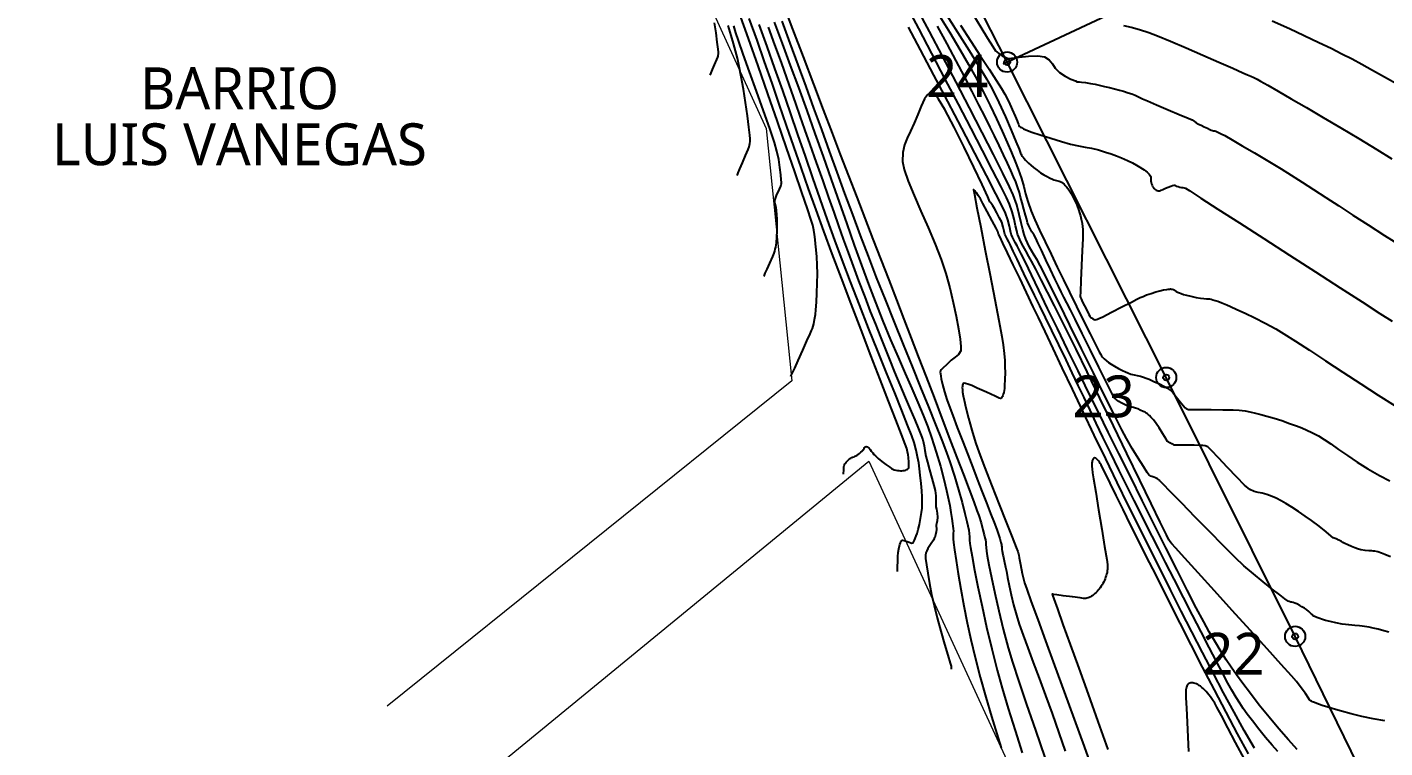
# Model space of a CAD drawing. Header units: millimetres. Extents: x 589115 to 589956, y 1306773 to 1307394.
# Drawn here: x 589231.4 to 589312.5, y 1307007.1 to 1307050.2 of the extents above; entities that cross this region are included whole.
import ezdxf
from ezdxf.enums import TextEntityAlignment as Align

# ---------------------------------------------------------------- set-up
doc = ezdxf.new("R2010")
doc.units = ezdxf.units.MM
for name, color, linetype in [('_BREAKLINES CORRIDOR', 7, 'Continuous'), ('C-TOPO-MAJR', 9, 'Continuous'), ('C-TOPO-MINR', 8, 'Continuous'), ('CERCO', 6, 'Continuous'), ('CIRCULO', 1, 'Continuous'), ('Perimetro', 7, 'Continuous'), ('Plano', 7, 'Continuous')]:
    doc.layers.add(name, color=color, linetype=linetype)
doc.layers.add('_TEXTO', color=3, linetype='Continuous', lineweight=25)
doc.styles.add('ST - ETIQUETAS', font='', dxfattribs={"height": 2.5})
doc.styles.get('ST - ETIQUETAS').set_extended_font_data('Roboto Thin')

msp = doc.modelspace()

# ---------------------------------------------------------------- linework, layer by layer
msp.add_lwpolyline([(589317.547, 1306992.44), (589307.121, 1307013.797), (589299.419, 1307029.249), (589289.915, 1307048.076), (589283.553, 1307060.556), (589278.888, 1307069.414), (589275.411, 1307076.883), (589274.697, 1307078.46), (589272.2, 1307083.853), (589265.987, 1307095.581), (589260.586, 1307106.442), (589254.964, 1307117.894), (589269.65, 1307123.164), (589289.021, 1307128.905), (589305.778, 1307134.656), (589344.276, 1307147.475), (589389.903, 1307162.913), (589405.968, 1307169.818), (589428.594, 1307178.953), (589466.603, 1307194.27)])
at = {"layer": '_BREAKLINES CORRIDOR', "flags": 128}
msp.add_lwpolyline([(589289.684, 1307047.968), (589327.557, 1307065.704), (589357.462, 1307007.818)], dxfattribs=at)
at = {"layer": 'C-TOPO-MAJR', "color": 40, "linetype": 'Continuous', "lineweight": -3}
for points, elevation in [([(589312.482, 1307008.751), (589311.771, 1307008.87), (589311.105, 1307009.013), (589310.465, 1307009.171), (589309.884, 1307009.328), (589309.391, 1307009.471), (589309.016, 1307009.586), (589308.79, 1307009.658), (589308.506, 1307009.758), (589308.272, 1307009.85), (589308.163, 1307009.897), (589308.099, 1307009.93), (589308.045, 1307009.959), (589307.983, 1307010.01), (589307.911, 1307010.117), (589307.729, 1307010.382), (589307.478, 1307010.733), (589307.198, 1307011.097), (589306.901, 1307011.436), (589306.288, 1307012.119), (589305.44, 1307013.057), (589304.438, 1307014.161), (589303.364, 1307015.343), (589302.299, 1307016.513), (589301.325, 1307017.584), (589300.521, 1307018.467), (589299.971, 1307019.073), (589299.753, 1307019.314), (589299.66, 1307019.434), (589299.577, 1307019.56), (589299.433, 1307019.852), (589299.064, 1307020.606), (589298.517, 1307021.729), (589297.837, 1307023.126), (589297.07, 1307024.704), (589296.26, 1307026.368), (589295.453, 1307028.024), (589294.695, 1307029.579), (589294.032, 1307030.937), (589293.508, 1307032.006), (589293.169, 1307032.69), (589292.745, 1307033.532), (589292.332, 1307034.34), (589291.953, 1307035.077), (589291.627, 1307035.704), (589291.376, 1307036.183), (589291.22, 1307036.477), (589291.032, 1307036.815), (589290.873, 1307037.088), (589290.751, 1307037.314), (589290.669, 1307037.482), (589290.609, 1307037.619), (589290.544, 1307037.794), (589290.493, 1307037.992), (589290.424, 1307038.303), (589290.333, 1307038.696), (589290.21, 1307039.14), (589290.05, 1307039.603), (589289.876, 1307039.984), (589289.535, 1307040.674), (589289.052, 1307041.625), (589288.453, 1307042.787), (589287.766, 1307044.113), (589287.014, 1307045.553), (589286.224, 1307047.06), (589285.422, 1307048.584), (589284.633, 1307050.077), (589283.884, 1307051.49)], 455.5), ([(589272.186, 1307047.294), (589272.203, 1307047.334), (589272.246, 1307047.437), (589272.326, 1307047.63), (589272.446, 1307047.918), (589272.577, 1307048.232), (589272.636, 1307048.375), (589272.65, 1307048.434), (589272.662, 1307048.493), (589272.668, 1307048.574), (589272.671, 1307048.671), (589272.652, 1307048.846), (589272.603, 1307049.258), (589272.53, 1307049.815), (589272.44, 1307050.424)], 457.5), ([(589280.148, 1307023.475), (589280.149, 1307023.498), (589280.151, 1307023.559), (589280.154, 1307023.672), (589280.158, 1307023.823), (589280.162, 1307023.921), (589280.181, 1307024), (589280.203, 1307024.044), (589280.229, 1307024.091), (589280.263, 1307024.138), (589280.301, 1307024.188), (589280.343, 1307024.235), (589280.389, 1307024.283), (589280.437, 1307024.327), (589280.486, 1307024.369), (589280.542, 1307024.409), (589280.588, 1307024.441), (589280.638, 1307024.47), (589280.686, 1307024.492), (589280.779, 1307024.522), (589280.829, 1307024.543), (589280.878, 1307024.569), (589280.937, 1307024.601), (589281.011, 1307024.651), (589281.103, 1307024.717), (589281.187, 1307024.791), (589281.251, 1307024.849), (589281.291, 1307024.894), (589281.327, 1307024.936), (589281.377, 1307025.015), (589281.4, 1307025.077), (589281.434, 1307025.116), (589281.507, 1307025.131), (589281.565, 1307025.114), (589281.625, 1307025.077), (589281.684, 1307025.023), (589281.738, 1307024.942), (589281.79, 1307024.861), (589281.835, 1307024.802), (589281.889, 1307024.742), (589281.965, 1307024.66), (589282.053, 1307024.574), (589282.222, 1307024.417), (589282.432, 1307024.236), (589282.677, 1307024.051), (589282.905, 1307023.891), (589283.011, 1307023.819), (589283.092, 1307023.779), (589283.178, 1307023.746), (589283.268, 1307023.72), (589283.359, 1307023.701), (589283.45, 1307023.689), (589283.54, 1307023.684), (589283.627, 1307023.685), (589283.71, 1307023.693), (589283.787, 1307023.707), (589283.858, 1307023.727), (589283.919, 1307023.754), (589283.971, 1307023.786), (589284.011, 1307023.824), (589284.038, 1307023.868), (589284.05, 1307023.917), (589284.052, 1307023.973), (589284.054, 1307024.042), (589284.046, 1307024.191), (589284.021, 1307024.465), (589283.998, 1307024.637), (589283.969, 1307024.805), (589283.918, 1307025.01), (589283.826, 1307025.261), (589283.601, 1307025.849), (589283.263, 1307026.724), (589282.832, 1307027.836), (589282.33, 1307029.134), (589281.777, 1307030.566), (589281.194, 1307032.084), (589280.6, 1307033.635), (589280.017, 1307035.169), (589279.466, 1307036.635), (589278.966, 1307037.983), (589278.506, 1307039.252), (589278.056, 1307040.515), (589277.615, 1307041.775), (589277.179, 1307043.033), (589276.745, 1307044.293), (589276.311, 1307045.555), (589275.874, 1307046.821), (589275.431, 1307048.095), (589274.978, 1307049.377), (589274.514, 1307050.67)], 456.5), ([(589276.463, 1307050.511), (589276.944, 1307049.206), (589277.42, 1307047.906), (589277.891, 1307046.612), (589278.358, 1307045.323), (589278.822, 1307044.041), (589279.284, 1307042.765), (589279.746, 1307041.496), (589280.208, 1307040.234), (589280.672, 1307038.979), (589281.138, 1307037.732), (589281.609, 1307036.493), (589282.1, 1307035.224), (589282.622, 1307033.903), (589283.161, 1307032.56), (589283.703, 1307031.219), (589284.236, 1307029.909), (589284.747, 1307028.657), (589285.222, 1307027.489), (589285.648, 1307026.433), (589286.012, 1307025.515), (589286.302, 1307024.764), (589286.503, 1307024.205), (589286.773, 1307023.364), (589287.015, 1307022.54), (589287.223, 1307021.78), (589287.39, 1307021.136), (589287.507, 1307020.656), (589287.569, 1307020.391), (589287.621, 1307020.137), (589287.654, 1307019.928), (589287.675, 1307019.745), (589287.676, 1307019.545), (589287.681, 1307019.345), (589287.721, 1307019.106), (589287.821, 1307018.557), (589287.975, 1307017.751), (589288.176, 1307016.744), (589288.417, 1307015.589), (589288.691, 1307014.343), (589288.993, 1307013.057), (589289.316, 1307011.788), (589289.618, 1307010.705), (589289.984, 1307009.483), (589290.39, 1307008.177), (589290.815, 1307006.845)], 455.5), ([(589286.205, 1307051.05), (589286.959, 1307049.853), (589287.639, 1307048.77), (589288.22, 1307047.832), (589288.679, 1307047.069), (589288.994, 1307046.51), (589289.418, 1307045.662), (589289.816, 1307044.802), (589290.165, 1307044.002), (589290.443, 1307043.337), (589290.628, 1307042.88), (589290.697, 1307042.705), (589290.722, 1307042.645), (589290.746, 1307042.586), (589290.783, 1307042.523), (589290.824, 1307042.457), (589290.872, 1307042.391), (589290.926, 1307042.321), (589291.022, 1307042.212), (589291.193, 1307042.036), (589291.328, 1307041.912), (589291.492, 1307041.773), (589291.701, 1307041.613), (589291.917, 1307041.462), (589292.1, 1307041.348), (589292.262, 1307041.255), (589292.485, 1307041.144), (589292.622, 1307041.085), (589292.708, 1307041.054), (589292.789, 1307041.028), (589292.866, 1307041.01), (589292.942, 1307040.992), (589293.017, 1307040.97), (589293.09, 1307040.944), (589293.163, 1307040.9), (589293.24, 1307040.848), (589293.313, 1307040.785), (589293.39, 1307040.711), (589293.462, 1307040.63), (589293.538, 1307040.537), (589293.609, 1307040.44), (589293.682, 1307040.331), (589293.747, 1307040.222), (589293.842, 1307040.052), (589293.949, 1307039.842), (589294.035, 1307039.654), (589294.101, 1307039.49), (589294.174, 1307039.282), (589294.244, 1307039.074), (589294.292, 1307038.903), (589294.341, 1307038.692), (589294.388, 1307038.45), (589294.417, 1307038.249), (589294.433, 1307038.11), (589294.442, 1307037.972), (589294.445, 1307037.834), (589294.432, 1307037.521), (589294.402, 1307036.818), (589294.362, 1307035.924), (589294.322, 1307035.037), (589294.291, 1307034.358), (589294.279, 1307034.086), (589294.293, 1307034.027), (589294.333, 1307033.943), (589294.427, 1307033.75), (589294.541, 1307033.52), (589294.669, 1307033.261), (589294.792, 1307033.014), (589294.851, 1307032.899), (589294.908, 1307032.838), (589294.956, 1307032.803), (589295.039, 1307032.754), (589295.124, 1307032.715), (589295.175, 1307032.699), (589295.235, 1307032.7), (589295.305, 1307032.724), (589295.4, 1307032.761), (589295.625, 1307032.875), (589296.14, 1307033.14), (589296.769, 1307033.462), (589297.336, 1307033.752), (589297.665, 1307033.917), (589297.869, 1307034.015), (589298.033, 1307034.089), (589298.242, 1307034.172), (589298.517, 1307034.271), (589298.794, 1307034.359), (589299.039, 1307034.428), (589299.261, 1307034.477), (589299.448, 1307034.51), (589299.538, 1307034.523), (589299.606, 1307034.529), (589299.667, 1307034.532), (589299.722, 1307034.53), (589299.772, 1307034.527), (589299.85, 1307034.508), (589299.896, 1307034.475), (589299.94, 1307034.432), (589300.009, 1307034.386), (589300.09, 1307034.347), (589300.212, 1307034.293), (589300.307, 1307034.257), (589300.455, 1307034.208), (589300.636, 1307034.155), (589300.893, 1307034.094), (589301.208, 1307034.028), (589301.47, 1307033.982), (589301.666, 1307033.961), (589301.83, 1307033.951), (589301.92, 1307033.946), (589302.007, 1307033.935), (589302.093, 1307033.921), (589302.201, 1307033.892), (589302.342, 1307033.849), (589302.491, 1307033.797), (589302.736, 1307033.706), (589303.029, 1307033.586), (589303.262, 1307033.483), (589303.641, 1307033.313), (589304.132, 1307033.086), (589304.704, 1307032.81), (589305.323, 1307032.497), (589305.957, 1307032.155), (589306.448, 1307031.861), (589307.136, 1307031.423), (589307.981, 1307030.872), (589308.939, 1307030.242), (589309.971, 1307029.564), (589311.033, 1307028.87), (589312.085, 1307028.192), (589313.084, 1307027.563)], 456.5), ([(589287.9, 1307050.871), (589288.341, 1307050.151), (589288.744, 1307049.492), (589289.056, 1307048.994), (589289.222, 1307048.754), (589289.416, 1307048.588), (589289.599, 1307048.47), (589289.693, 1307048.416), (589289.761, 1307048.378), (589289.823, 1307048.345), (589289.881, 1307048.321), (589289.934, 1307048.3), (589290.022, 1307048.283), (589290.201, 1307048.312), (589290.636, 1307048.375), (589291.195, 1307048.435), (589291.744, 1307048.452), (589292.15, 1307048.388), (589292.434, 1307048.204), (589292.618, 1307047.964), (589292.79, 1307047.702), (589293.039, 1307047.449), (589293.381, 1307047.231), (589293.725, 1307047.059), (589293.993, 1307046.945), (589294.109, 1307046.902), (589294.171, 1307046.898), (589294.233, 1307046.897), (589294.35, 1307046.883), (589294.602, 1307046.849), (589294.902, 1307046.801), (589295.167, 1307046.751), (589295.422, 1307046.697), (589295.738, 1307046.625), (589296.029, 1307046.555), (589296.331, 1307046.479), (589296.621, 1307046.403), (589296.876, 1307046.33), (589297.144, 1307046.247), (589297.358, 1307046.173), (589297.558, 1307046.096), (589297.721, 1307046.023), (589297.847, 1307045.958), (589298.008, 1307045.88), (589298.29, 1307045.758), (589298.843, 1307045.523), (589299.526, 1307045.233), (589300.199, 1307044.947), (589300.723, 1307044.723), (589300.958, 1307044.62), (589301.101, 1307044.535), (589301.189, 1307044.477), (589301.232, 1307044.443), (589301.275, 1307044.409), (589301.348, 1307044.374), (589301.504, 1307044.3), (589301.691, 1307044.212), (589301.877, 1307044.125), (589302.032, 1307044.053), (589302.111, 1307044.018), (589302.177, 1307043.997), (589302.244, 1307043.979), (589302.313, 1307043.963), (589302.381, 1307043.945), (589302.501, 1307043.896), (589302.708, 1307043.799), (589302.913, 1307043.685), (589303.35, 1307043.437), (589303.962, 1307043.084), (589304.692, 1307042.657), (589305.486, 1307042.186), (589306.286, 1307041.701), (589306.89, 1307041.324), (589307.531, 1307040.916), (589308.213, 1307040.474), (589308.943, 1307039.999), (589309.726, 1307039.488), (589310.568, 1307038.941), (589311.475, 1307038.356), (589312.452, 1307037.733), (589313.45, 1307037.102)], 457), ([(589305.754, 1307050.535), (589306.784, 1307050.07), (589307.649, 1307049.668), (589308.526, 1307049.252), (589309.267, 1307048.895), (589309.915, 1307048.574), (589310.515, 1307048.266), (589311.11, 1307047.95), (589311.744, 1307047.601), (589312.461, 1307047.198), (589313.304, 1307046.718)], 457.5), ([(589275.393, 1307035.296), (589275.416, 1307035.347), (589275.474, 1307035.476), (589275.583, 1307035.716), (589275.744, 1307036.074), (589275.924, 1307036.473), (589276.012, 1307036.676), (589276.044, 1307036.791), (589276.072, 1307036.908), (589276.102, 1307037.027), (589276.127, 1307037.15), (589276.142, 1307037.311), (589276.163, 1307037.62), (589276.181, 1307037.999), (589276.188, 1307038.369), (589276.179, 1307038.694), (589276.161, 1307038.979), (589276.14, 1307039.215), (589276.12, 1307039.391), (589276.087, 1307039.544), (589276.052, 1307039.665), (589276.048, 1307039.813), (589276.149, 1307040.115), (589276.316, 1307040.488), (589276.406, 1307040.676), (589276.428, 1307040.771), (589276.432, 1307040.836), (589276.435, 1307040.912), (589276.425, 1307041.038), (589276.397, 1307041.345), (589276.347, 1307041.774), (589276.273, 1307042.266), (589276.17, 1307042.765), (589276.017, 1307043.271), (589275.734, 1307044.111), (589275.362, 1307045.172), (589274.948, 1307046.34), (589274.532, 1307047.501), (589274.16, 1307048.543), (589273.875, 1307049.352), (589273.719, 1307049.814), (589273.603, 1307050.242)], 457), ([(589275.639, 1307050.16), (589276.031, 1307049.102), (589276.419, 1307048.042), (589276.742, 1307047.14), (589277.023, 1307046.344), (589277.281, 1307045.599), (589277.538, 1307044.854), (589277.815, 1307044.054), (589278.132, 1307043.145), (589278.511, 1307042.075), (589278.901, 1307040.977), (589279.246, 1307040.001), (589279.558, 1307039.117), (589279.85, 1307038.296), (589280.132, 1307037.506), (589280.418, 1307036.718), (589280.718, 1307035.902), (589281.045, 1307035.027), (589281.415, 1307034.053), (589281.745, 1307033.197), (589282.047, 1307032.427), (589282.332, 1307031.712), (589282.611, 1307031.019), (589282.896, 1307030.317), (589283.198, 1307029.574), (589283.516, 1307028.802), (589283.831, 1307028.053), (589284.13, 1307027.352), (589284.399, 1307026.723), (589284.624, 1307026.191), (589284.791, 1307025.782), (589284.885, 1307025.52), (589284.967, 1307025.176), (589285.006, 1307024.895), (589285.07, 1307024.545), (589285.158, 1307024.2), (589285.285, 1307023.738), (589285.423, 1307023.244), (589285.541, 1307022.806), (589285.609, 1307022.508), (589285.649, 1307022.179), (589285.664, 1307021.903), (589285.667, 1307021.751), (589285.663, 1307021.64), (589285.661, 1307021.529), (589285.688, 1307021.388), (589285.735, 1307021.155), (589285.759, 1307020.914), (589285.739, 1307020.698), (589285.701, 1307020.517), (589285.68, 1307020.426), (589285.685, 1307020.351), (589285.691, 1307020.277), (589285.693, 1307020.176), (589285.687, 1307020.045), (589285.639, 1307019.855), (589285.592, 1307019.701), (589285.566, 1307019.631), (589285.544, 1307019.577), (589285.521, 1307019.532), (589285.48, 1307019.484), (589285.423, 1307019.404), (589285.303, 1307019.226), (589285.19, 1307019.036), (589285.114, 1307018.898), (589285.061, 1307018.784), (589285.031, 1307018.637), (589285.042, 1307018.443), (589285.091, 1307018.07), (589285.171, 1307017.561), (589285.279, 1307016.957), (589285.408, 1307016.3), (589285.552, 1307015.633), (589285.732, 1307014.908), (589285.951, 1307014.112), (589286.177, 1307013.335), (589286.378, 1307012.667), (589286.523, 1307012.199), (589286.578, 1307012.019), (589286.58, 1307011.932), (589286.58, 1307011.846)], 456), ([(589312.808, 1307018.542), (589312.471, 1307018.693), (589312.28, 1307018.772), (589312.06, 1307018.833), (589311.872, 1307018.873), (589311.778, 1307018.89), (589311.707, 1307018.899), (589311.636, 1307018.906), (589311.525, 1307018.912), (589311.3, 1307018.929), (589311.041, 1307018.969), (589310.841, 1307019.019), (589310.685, 1307019.074), (589310.492, 1307019.152), (589310.265, 1307019.253), (589310.08, 1307019.345), (589309.969, 1307019.404), (589309.858, 1307019.471), (589309.771, 1307019.525), (589309.692, 1307019.563), (589309.622, 1307019.594), (589309.564, 1307019.614), (589309.506, 1307019.634), (589309.448, 1307019.654), (589309.391, 1307019.677), (589309.267, 1307019.782), (589308.964, 1307020.036), (589308.554, 1307020.369), (589308.104, 1307020.71), (589307.722, 1307020.978), (589307.313, 1307021.253), (589306.912, 1307021.512), (589306.556, 1307021.732), (589306.283, 1307021.888), (589305.984, 1307022.04), (589305.737, 1307022.144), (589305.421, 1307022.261), (589305.153, 1307022.336), (589304.915, 1307022.38), (589304.677, 1307022.44), (589304.409, 1307022.567), (589304.101, 1307022.83), (589303.627, 1307023.307), (589303.078, 1307023.886), (589302.547, 1307024.454), (589302.124, 1307024.897), (589301.901, 1307025.103), (589301.74, 1307025.165), (589301.595, 1307025.182), (589301.413, 1307025.193), (589301.086, 1307025.203), (589300.58, 1307025.206), (589300.111, 1307025.206), (589299.9, 1307025.207), (589299.857, 1307025.236), (589299.815, 1307025.267), (589299.754, 1307025.295), (589299.688, 1307025.325), (589299.625, 1307025.356), (589299.571, 1307025.383), (589299.496, 1307025.421), (589299.412, 1307025.561), (589299.22, 1307025.878), (589298.999, 1307026.237), (589298.827, 1307026.498), (589298.657, 1307026.715), (589298.506, 1307026.89), (589298.426, 1307026.975), (589298.361, 1307027.027), (589298.294, 1307027.077), (589298.224, 1307027.124), (589298.153, 1307027.169), (589298.046, 1307027.222), (589297.863, 1307027.308), (589297.716, 1307027.373), (589297.588, 1307027.421), (589297.458, 1307027.461), (589297.312, 1307027.495), (589297.171, 1307027.529), (589297.044, 1307027.576), (589296.922, 1307027.631), (589296.735, 1307027.734), (589296.588, 1307027.821), (589296.512, 1307027.874), (589296.446, 1307027.924), (589296.384, 1307027.979), (589296.337, 1307028.022), (589296.298, 1307028.067), (589296.175, 1307028.314), (589295.853, 1307028.957), (589295.403, 1307029.859), (589294.893, 1307030.88), (589294.393, 1307031.883), (589293.971, 1307032.728), (589293.697, 1307033.277), (589293.481, 1307033.709), (589293.308, 1307034.051), (589293.15, 1307034.364), (589292.98, 1307034.707), (589292.768, 1307035.141), (589292.506, 1307035.688), (589292.227, 1307036.28), (589291.965, 1307036.841), (589291.752, 1307037.293), (589291.622, 1307037.559), (589291.502, 1307037.773), (589291.398, 1307037.943), (589291.308, 1307038.103), (589291.215, 1307038.291), (589291.139, 1307038.486), (589291.084, 1307038.671), (589291.012, 1307038.946), (589290.923, 1307039.285), (589290.817, 1307039.665), (589290.723, 1307040.004), (589290.646, 1307040.284), (589290.558, 1307040.568), (589290.431, 1307040.92), (589290.305, 1307041.229), (589290.139, 1307041.607), (589289.936, 1307042.047), (589289.702, 1307042.543), (589289.439, 1307043.087), (589289.152, 1307043.673), (589288.901, 1307044.184), (589288.595, 1307044.804), (589288.236, 1307045.521), (589287.828, 1307046.326), (589287.373, 1307047.208), (589286.873, 1307048.157), (589286.333, 1307049.162), (589285.753, 1307050.214)], 456), ([(589306.092, 1307006.928), (589305.752, 1307007.31), (589305.355, 1307007.769), (589304.944, 1307008.264), (589304.562, 1307008.752), (589304.256, 1307009.163), (589304.019, 1307009.496), (589303.813, 1307009.807), (589303.599, 1307010.154), (589303.336, 1307010.595), (589303.106, 1307011.002), (589302.796, 1307011.577), (589302.419, 1307012.295), (589301.984, 1307013.132), (589301.503, 1307014.065), (589300.987, 1307015.071), (589300.446, 1307016.125), (589299.893, 1307017.205), (589299.384, 1307018.197), (589298.952, 1307019.039), (589298.573, 1307019.779), (589298.221, 1307020.47), (589297.873, 1307021.161), (589297.501, 1307021.903), (589297.082, 1307022.746), (589296.59, 1307023.741), (589296.087, 1307024.768), (589295.641, 1307025.688), (589295.239, 1307026.524), (589294.868, 1307027.302), (589294.515, 1307028.046), (589294.166, 1307028.778), (589293.81, 1307029.524), (589293.433, 1307030.308), (589292.996, 1307031.206), (589292.586, 1307032.047), (589292.207, 1307032.824), (589291.861, 1307033.53), (589291.552, 1307034.16), (589291.285, 1307034.708), (589291.062, 1307035.166), (589290.782, 1307035.748), (589290.515, 1307036.306), (589290.285, 1307036.791), (589290.113, 1307037.151), (589290.022, 1307037.336), (589289.919, 1307037.523), (589289.854, 1307037.637), (589289.812, 1307037.732), (589289.783, 1307037.804), (589289.762, 1307037.879), (589289.74, 1307037.987), (589289.682, 1307038.229), (589289.59, 1307038.51), (589289.47, 1307038.765), (589289.307, 1307039.07), (589289.155, 1307039.339), (589289.069, 1307039.485), (589288.982, 1307039.616), (589288.926, 1307039.695), (589288.886, 1307039.742), (589288.758, 1307040.023), (589288.417, 1307040.762), (589287.927, 1307041.805), (589287.352, 1307043.002), (589286.754, 1307044.199), (589286.199, 1307045.244), (589285.827, 1307045.868), (589285.612, 1307046.161), (589285.506, 1307046.255), (589285.466, 1307046.268), (589285.411, 1307046.265), (589285.306, 1307046.232), (589285.162, 1307046.12), (589284.987, 1307045.874), (589284.786, 1307045.451), (589284.586, 1307044.95), (589284.37, 1307044.425), (589284.148, 1307043.952), (589283.95, 1307043.537), (589283.794, 1307043.131), (589283.697, 1307042.684), (589283.676, 1307042.146), (589283.773, 1307041.654), (589284.012, 1307040.962), (589284.355, 1307040.12), (589284.761, 1307039.181), (589285.193, 1307038.194), (589285.611, 1307037.212), (589285.977, 1307036.285), (589286.251, 1307035.465), (589286.485, 1307034.595), (589286.694, 1307033.727), (589286.871, 1307032.902), (589287.01, 1307032.161), (589287.106, 1307031.544), (589287.152, 1307031.092), (589287.143, 1307030.846), (589287.014, 1307030.619), (589286.82, 1307030.466), (589286.582, 1307030.275), (589286.313, 1307030.019), (589286.078, 1307029.803), (589285.975, 1307029.709), (589285.927, 1307029.652), (589285.922, 1307029.572), (589285.93, 1307029.476), (589285.948, 1307029.327), (589285.985, 1307029.162), (589286.066, 1307028.83), (589286.181, 1307028.4), (589286.32, 1307027.938), (589286.452, 1307027.56), (589286.667, 1307026.984), (589286.939, 1307026.269), (589287.245, 1307025.474), (589287.561, 1307024.656), (589287.863, 1307023.875), (589288.128, 1307023.188), (589288.407, 1307022.465), (589288.68, 1307021.766), (589288.93, 1307021.127), (589289.142, 1307020.585), (589289.3, 1307020.176), (589289.388, 1307019.935), (589289.477, 1307019.641), (589289.544, 1307019.393), (589289.573, 1307019.275), (589289.587, 1307019.207), (589289.599, 1307019.14), (589289.609, 1307018.998), (589289.617, 1307018.87), (589289.634, 1307018.804), (589289.646, 1307018.739), (589289.674, 1307018.607), (589289.74, 1307018.302), (589289.82, 1307017.937), (589289.87, 1307017.688), (589289.942, 1307017.312), (589290.037, 1307016.836), (589290.157, 1307016.285), (589290.301, 1307015.685), (589290.471, 1307015.062), (589290.641, 1307014.527), (589290.869, 1307013.873), (589291.148, 1307013.108), (589291.469, 1307012.246), (589291.824, 1307011.297), (589292.204, 1307010.273), (589292.6, 1307009.184), (589293.004, 1307008.043), (589293.384, 1307006.947)], 455), ([(589304.326, 1307006.796), (589303.674, 1307007.99), (589302.992, 1307009.271), (589302.293, 1307010.604), (589301.593, 1307011.957), (589300.907, 1307013.296), (589300.251, 1307014.586), (589299.641, 1307015.794), (589299.09, 1307016.887), (589298.615, 1307017.83), (589298.23, 1307018.589), (589297.763, 1307019.513), (589297.293, 1307020.452), (589296.84, 1307021.362), (589296.425, 1307022.204), (589296.065, 1307022.934), (589295.782, 1307023.511), (589295.595, 1307023.893), (589295.523, 1307024.038), (589295.478, 1307024.117), (589295.435, 1307024.186), (589295.392, 1307024.246), (589295.353, 1307024.3), (589295.313, 1307024.343), (589295.276, 1307024.381), (589295.206, 1307024.43), (589295.144, 1307024.448), (589295.091, 1307024.436), (589295.046, 1307024.394), (589295.012, 1307024.323), (589295, 1307024.275), (589294.989, 1307024.223), (589294.983, 1307024.163), (589294.977, 1307024.097), (589294.977, 1307024.024), (589294.978, 1307023.943), (589294.991, 1307023.803), (589295.02, 1307023.559), (589295.076, 1307023.204), (589295.206, 1307022.406), (589295.379, 1307021.345), (589295.566, 1307020.202), (589295.737, 1307019.156), (589295.862, 1307018.389), (589295.912, 1307018.08), (589295.916, 1307017.989), (589295.917, 1307017.898), (589295.91, 1307017.805), (589295.899, 1307017.71), (589295.881, 1307017.615), (589295.859, 1307017.519), (589295.832, 1307017.424), (589295.801, 1307017.328), (589295.765, 1307017.234), (589295.725, 1307017.141), (589295.682, 1307017.049), (589295.635, 1307016.959), (589295.584, 1307016.871), (589295.531, 1307016.786), (589295.474, 1307016.703), (589295.417, 1307016.624), (589295.355, 1307016.549), (589295.293, 1307016.477), (589295.227, 1307016.41), (589295.162, 1307016.348), (589295.094, 1307016.291), (589295.027, 1307016.239), (589294.957, 1307016.193), (589294.889, 1307016.152), (589294.819, 1307016.12), (589294.75, 1307016.092), (589294.68, 1307016.075), (589294.612, 1307016.061), (589294.545, 1307016.06), (589294.477, 1307016.061), (589294.275, 1307016.088), (589293.812, 1307016.149), (589293.265, 1307016.222), (589292.883, 1307016.273), (589292.689, 1307016.298), (589292.624, 1307016.307), (589292.615, 1307016.308), (589292.615, 1307016.302), (589292.616, 1307016.275), (589292.618, 1307016.255), (589292.696, 1307016.039), (589292.915, 1307015.436), (589293.252, 1307014.504), (589293.685, 1307013.305), (589294.191, 1307011.899), (589294.747, 1307010.347), (589295.332, 1307008.71), (589295.921, 1307007.046)], 454.5)]:
    msp.add_lwpolyline(points, dxfattribs=dict(at, elevation=elevation))
at = {"layer": 'C-TOPO-MINR', "color": 44, "linetype": 'Continuous', "lineweight": -3}
for points, elevation in [([(589276.478, 1307051.669), (589277.097, 1307050.037), (589277.727, 1307048.378), (589278.346, 1307046.752), (589278.93, 1307045.219), (589279.457, 1307043.839), (589279.949, 1307042.557), (589280.441, 1307041.28), (589280.93, 1307040.011), (589281.417, 1307038.754), (589281.899, 1307037.51), (589282.374, 1307036.283), (589282.842, 1307035.076), (589283.3, 1307033.892), (589283.748, 1307032.733), (589284.184, 1307031.603), (589284.607, 1307030.504), (589285.073, 1307029.289), (589285.549, 1307028.047), (589286.023, 1307026.811), (589286.482, 1307025.612), (589286.914, 1307024.482), (589287.306, 1307023.455), (589287.645, 1307022.561), (589287.919, 1307021.833), (589288.116, 1307021.303), (589288.222, 1307021.004), (589288.357, 1307020.568), (589288.469, 1307020.165), (589288.551, 1307019.851), (589288.591, 1307019.684), (589288.622, 1307019.55), (589288.645, 1307019.414), (589288.652, 1307019.282), (589288.659, 1307019.097), (589288.68, 1307018.874), (589288.726, 1307018.612), (589288.83, 1307018.07), (589288.985, 1307017.303), (589289.184, 1307016.369), (589289.421, 1307015.323), (589289.689, 1307014.222), (589289.982, 1307013.123), (589290.241, 1307012.265), (589290.616, 1307011.11), (589291.079, 1307009.729), (589291.603, 1307008.194), (589292.16, 1307006.576)], 455.25), ([(589312.705, 1307014.041), (589312.409, 1307014.137), (589312.082, 1307014.225), (589311.783, 1307014.295), (589311.546, 1307014.346), (589311.405, 1307014.373), (589311.263, 1307014.392), (589311.121, 1307014.406), (589310.962, 1307014.418), (589310.681, 1307014.44), (589310.323, 1307014.476), (589309.932, 1307014.531), (589309.549, 1307014.603), (589309.206, 1307014.682), (589308.932, 1307014.752), (589308.755, 1307014.802), (589308.532, 1307014.876), (589308.408, 1307014.923), (589308.338, 1307014.954), (589308.277, 1307014.983), (589308.226, 1307015.013), (589308.181, 1307015.041), (589308.125, 1307015.096), (589308.081, 1307015.151), (589308.024, 1307015.211), (589307.941, 1307015.281), (589307.788, 1307015.401), (589307.668, 1307015.48), (589307.527, 1307015.567), (589307.39, 1307015.644), (589307.21, 1307015.732), (589307.094, 1307015.781), (589306.997, 1307015.813), (589306.924, 1307015.835), (589306.853, 1307015.847), (589306.764, 1307015.876), (589306.703, 1307015.907), (589306.632, 1307015.946), (589306.508, 1307016.037), (589306.195, 1307016.272), (589305.743, 1307016.619), (589305.203, 1307017.046), (589304.624, 1307017.521), (589304.058, 1307018.013), (589303.531, 1307018.513), (589302.816, 1307019.219), (589301.994, 1307020.048), (589301.143, 1307020.916), (589300.344, 1307021.738), (589299.674, 1307022.429), (589299.214, 1307022.907), (589299.042, 1307023.085), (589299.009, 1307023.123), (589298.958, 1307023.158), (589298.891, 1307023.201), (589298.784, 1307023.252), (589298.678, 1307023.3), (589298.61, 1307023.324), (589298.552, 1307023.343), (589298.482, 1307023.359), (589298.434, 1307023.398), (589298.378, 1307023.448), (589298.285, 1307023.585), (589298.057, 1307023.932), (589297.743, 1307024.425), (589297.388, 1307025.003), (589297.04, 1307025.603), (589296.769, 1307026.117), (589296.319, 1307027.008), (589295.735, 1307028.176), (589295.066, 1307029.524), (589294.358, 1307030.955), (589293.659, 1307032.371), (589293.015, 1307033.675), (589292.474, 1307034.769), (589292.083, 1307035.556), (589291.89, 1307035.938), (589291.704, 1307036.269), (589291.54, 1307036.542), (589291.394, 1307036.785), (589291.262, 1307037.026), (589291.127, 1307037.294), (589291.03, 1307037.511), (589290.924, 1307037.792), (589290.848, 1307038.075), (589290.757, 1307038.483), (589290.641, 1307038.986), (589290.487, 1307039.552), (589290.281, 1307040.15), (589290.066, 1307040.623), (589289.66, 1307041.448), (589289.101, 1307042.556), (589288.424, 1307043.876), (589287.666, 1307045.34), (589286.865, 1307046.877), (589286.056, 1307048.418), (589285.277, 1307049.894), (589284.563, 1307051.234)], 455.75), ([(589276.997, 1307029.298), (589277.026, 1307029.364), (589277.097, 1307029.521), (589277.227, 1307029.811), (589277.432, 1307030.265), (589277.705, 1307030.873), (589277.958, 1307031.438), (589278.149, 1307031.864), (589278.234, 1307032.056), (589278.282, 1307032.181), (589278.323, 1307032.308), (589278.362, 1307032.46), (589278.416, 1307032.706), (589278.464, 1307033.005), (589278.492, 1307033.292), (589278.526, 1307033.737), (589278.557, 1307034.283), (589278.58, 1307034.871), (589278.586, 1307035.443), (589278.573, 1307035.968), (589278.548, 1307036.446), (589278.515, 1307036.865), (589278.481, 1307037.216), (589278.45, 1307037.486), (589278.414, 1307037.792), (589278.375, 1307038.033), (589278.306, 1307038.331), (589278.21, 1307038.635), (589277.987, 1307039.307), (589277.656, 1307040.289), (589277.237, 1307041.525), (589276.747, 1307042.956), (589276.206, 1307044.525), (589275.633, 1307046.175), (589275.048, 1307047.848), (589274.468, 1307049.486), (589273.914, 1307051.032)], 456.75), ([(589275.999, 1307050.456), (589276.479, 1307049.178), (589276.964, 1307047.879), (589277.453, 1307046.548), (589277.944, 1307045.188), (589278.435, 1307043.813), (589278.922, 1307042.435), (589279.403, 1307041.066), (589279.876, 1307039.721), (589280.338, 1307038.41), (589280.788, 1307037.149), (589281.222, 1307035.949), (589281.637, 1307034.823), (589282.033, 1307033.784), (589282.5, 1307032.606), (589282.958, 1307031.498), (589283.401, 1307030.459), (589283.822, 1307029.489), (589284.217, 1307028.588), (589284.579, 1307027.756), (589284.902, 1307026.993), (589285.18, 1307026.3), (589285.407, 1307025.676), (589285.687, 1307024.798), (589285.928, 1307023.954), (589286.128, 1307023.179), (589286.289, 1307022.506), (589286.408, 1307021.97), (589286.486, 1307021.603), (589286.563, 1307021.2), (589286.622, 1307020.831), (589286.662, 1307020.54), (589286.683, 1307020.374), (589286.698, 1307020.226), (589286.705, 1307020.076), (589286.701, 1307019.949), (589286.693, 1307019.798), (589286.697, 1307019.613), (589286.722, 1307019.405), (589286.782, 1307018.959), (589286.876, 1307018.318), (589286.999, 1307017.521), (589287.15, 1307016.611), (589287.325, 1307015.627), (589287.523, 1307014.612), (589287.739, 1307013.605), (589288, 1307012.538), (589288.314, 1307011.365), (589288.653, 1307010.161), (589288.991, 1307009.005), (589289.301, 1307007.972), (589289.556, 1307007.138)], 455.75), ([(589285.797, 1307050.96), (589286.486, 1307049.834), (589287.099, 1307048.817), (589287.618, 1307047.93), (589288.024, 1307047.197), (589288.478, 1307046.322), (589288.896, 1307045.486), (589289.276, 1307044.696), (589289.618, 1307043.959), (589289.921, 1307043.283), (589290.183, 1307042.675), (589290.403, 1307042.142), (589290.581, 1307041.691), (589290.781, 1307041.117), (589290.912, 1307040.65), (589291.02, 1307040.22), (589291.152, 1307039.753), (589291.354, 1307039.18), (589291.571, 1307038.658), (589291.851, 1307038.038), (589292.178, 1307037.345), (589292.537, 1307036.604), (589292.911, 1307035.84), (589293.286, 1307035.078), (589293.645, 1307034.343), (589294.063, 1307033.49), (589294.485, 1307032.64), (589294.876, 1307031.86), (589295.199, 1307031.217), (589295.421, 1307030.78), (589295.504, 1307030.616), (589295.556, 1307030.532), (589295.593, 1307030.488), (589295.634, 1307030.442), (589295.714, 1307030.366), (589295.852, 1307030.245), (589295.978, 1307030.147), (589296.136, 1307030.04), (589296.319, 1307029.927), (589296.565, 1307029.786), (589296.804, 1307029.66), (589296.978, 1307029.577), (589297.12, 1307029.518), (589297.302, 1307029.456), (589297.499, 1307029.403), (589297.674, 1307029.369), (589297.876, 1307029.32), (589298.063, 1307029.264), (589298.211, 1307029.214), (589298.393, 1307029.143), (589298.679, 1307029.019), (589299.01, 1307028.865), (589299.267, 1307028.736), (589299.445, 1307028.63), (589299.591, 1307028.535), (589299.659, 1307028.488), (589299.706, 1307028.45), (589299.748, 1307028.414), (589299.812, 1307028.347), (589299.93, 1307028.203), (589300.181, 1307027.894), (589300.432, 1307027.585), (589300.549, 1307027.443), (589300.615, 1307027.394), (589300.697, 1307027.35), (589300.75, 1307027.331), (589300.945, 1307027.331), (589301.441, 1307027.332), (589302.104, 1307027.331), (589302.804, 1307027.327), (589303.408, 1307027.318), (589303.784, 1307027.301), (589304.136, 1307027.259), (589304.414, 1307027.205), (589304.76, 1307027.121), (589305.059, 1307027.045), (589305.432, 1307026.943), (589305.857, 1307026.818), (589306.315, 1307026.672), (589306.785, 1307026.508), (589307.194, 1307026.358), (589307.518, 1307026.235), (589307.81, 1307026.112), (589308.123, 1307025.963), (589308.509, 1307025.763), (589308.852, 1307025.557), (589309.255, 1307025.283), (589309.717, 1307024.956), (589310.237, 1307024.59), (589310.817, 1307024.201), (589311.454, 1307023.801), (589312.151, 1307023.407), (589312.771, 1307023.089)], 456.25), ([(589273.79, 1307041.295), (589273.811, 1307041.346), (589273.862, 1307041.469), (589273.958, 1307041.699), (589274.107, 1307042.055), (589274.294, 1307042.503), (589274.442, 1307042.86), (589274.507, 1307043.021), (589274.531, 1307043.115), (589274.55, 1307043.21), (589274.561, 1307043.33), (589274.564, 1307043.493), (589274.542, 1307043.71), (589274.485, 1307044.197), (589274.4, 1307044.871), (589274.292, 1307045.652), (589274.169, 1307046.455), (589274.035, 1307047.199), (589273.912, 1307047.81), (589273.805, 1307048.306), (589273.7, 1307048.743), (589273.582, 1307049.177), (589273.437, 1307049.664), (589273.251, 1307050.258)], 457.25), ([(589283.364, 1307017.661), (589283.366, 1307017.702), (589283.369, 1307017.801), (589283.374, 1307017.98), (589283.383, 1307018.248), (589283.395, 1307018.573), (589283.412, 1307018.807), (589283.447, 1307019.018), (589283.485, 1307019.193), (589283.51, 1307019.288), (589283.542, 1307019.386), (589283.569, 1307019.457), (589283.606, 1307019.519), (589283.669, 1307019.532), (589283.737, 1307019.521), (589283.825, 1307019.504), (589283.943, 1307019.469), (589284.066, 1307019.429), (589284.159, 1307019.387), (589284.228, 1307019.356), (589284.302, 1307019.388), (589284.345, 1307019.45), (589284.367, 1307019.493), (589284.391, 1307019.54), (589284.43, 1307019.635), (589284.487, 1307019.788), (589284.535, 1307019.938), (589284.605, 1307020.181), (589284.677, 1307020.477), (589284.744, 1307020.824), (589284.801, 1307021.182), (589284.836, 1307021.454), (589284.848, 1307021.613), (589284.851, 1307021.739), (589284.848, 1307021.899), (589284.841, 1307022.125), (589284.822, 1307022.48), (589284.787, 1307022.923), (589284.732, 1307023.413), (589284.683, 1307023.791), (589284.634, 1307024.145), (589284.573, 1307024.505), (589284.487, 1307024.901), (589284.363, 1307025.364), (589284.227, 1307025.759), (589283.975, 1307026.411), (589283.628, 1307027.283), (589283.203, 1307028.336), (589282.718, 1307029.53), (589282.193, 1307030.827), (589281.646, 1307032.189), (589281.095, 1307033.576), (589280.56, 1307034.949), (589280.057, 1307036.271), (589279.622, 1307037.454), (589279.186, 1307038.667), (589278.749, 1307039.906), (589278.31, 1307041.168), (589277.868, 1307042.449), (589277.422, 1307043.745), (589276.971, 1307045.053), (589276.514, 1307046.369), (589276.05, 1307047.689), (589275.579, 1307049.009), (589275.099, 1307050.326)], 456.25), ([(589307.231, 1307007.04), (589306.714, 1307007.625), (589306.146, 1307008.283), (589305.557, 1307008.983), (589304.978, 1307009.694), (589304.442, 1307010.386), (589303.986, 1307010.994), (589303.612, 1307011.505), (589303.293, 1307011.96), (589302.998, 1307012.402), (589302.702, 1307012.873), (589302.375, 1307013.415), (589301.991, 1307014.071), (589301.658, 1307014.669), (589301.213, 1307015.51), (589300.674, 1307016.554), (589300.062, 1307017.757), (589299.396, 1307019.078), (589298.696, 1307020.476), (589297.983, 1307021.908), (589297.275, 1307023.332), (589296.593, 1307024.708), (589295.957, 1307025.992), (589295.386, 1307027.143), (589294.783, 1307028.362), (589294.157, 1307029.636), (589293.528, 1307030.923), (589292.915, 1307032.182), (589292.337, 1307033.373), (589291.812, 1307034.454), (589291.362, 1307035.384), (589291.004, 1307036.123), (589290.758, 1307036.629), (589290.644, 1307036.86), (589290.51, 1307037.105), (589290.395, 1307037.302), (589290.308, 1307037.462), (589290.229, 1307037.626), (589290.164, 1307037.796), (589290.118, 1307037.982), (589290.051, 1307038.282), (589289.955, 1307038.654), (589289.82, 1307039.056), (589289.641, 1307039.429), (589289.248, 1307040.203), (589288.682, 1307041.298), (589287.986, 1307042.635), (589287.201, 1307044.134), (589286.371, 1307045.716), (589285.537, 1307047.301), (589284.742, 1307048.81), (589284.027, 1307050.163)], 455.25), ([(589287.133, 1307050.285), (589287.758, 1307049.313), (589288.334, 1307048.426), (589288.843, 1307047.645), (589289.266, 1307046.992), (589289.586, 1307046.487), (589289.784, 1307046.152), (589290.015, 1307045.698), (589290.225, 1307045.246), (589290.396, 1307044.851), (589290.514, 1307044.567), (589290.561, 1307044.448), (589290.592, 1307044.363), (589290.615, 1307044.296), (589290.662, 1307044.234), (589290.71, 1307044.199), (589290.767, 1307044.16), (589290.892, 1307044.093), (589291.127, 1307043.984), (589291.388, 1307043.894), (589291.894, 1307043.728), (589292.527, 1307043.526), (589293.17, 1307043.33), (589293.704, 1307043.179), (589294.188, 1307043.067), (589294.584, 1307042.995), (589294.958, 1307042.927), (589295.376, 1307042.827), (589295.791, 1307042.706), (589296.135, 1307042.592), (589296.44, 1307042.478), (589296.739, 1307042.358), (589297.108, 1307042.198), (589297.403, 1307042.053), (589297.639, 1307041.928), (589297.841, 1307041.81), (589298.005, 1307041.706), (589298.101, 1307041.641), (589298.195, 1307041.57), (589298.274, 1307041.506), (589298.343, 1307041.439), (589298.401, 1307041.379), (589298.443, 1307041.319), (589298.477, 1307041.264), (589298.489, 1307041.212), (589298.497, 1307041.162), (589298.493, 1307041.069), (589298.499, 1307040.977), (589298.514, 1307040.889), (589298.538, 1307040.804), (589298.57, 1307040.723), (589298.608, 1307040.649), (589298.653, 1307040.582), (589298.702, 1307040.522), (589298.756, 1307040.472), (589298.813, 1307040.432), (589298.873, 1307040.403), (589298.934, 1307040.386), (589298.995, 1307040.383), (589299.057, 1307040.394), (589299.117, 1307040.42), (589299.207, 1307040.463), (589299.384, 1307040.547), (589299.531, 1307040.613), (589299.69, 1307040.669), (589299.789, 1307040.7), (589299.885, 1307040.721), (589299.945, 1307040.722), (589299.988, 1307040.691), (589300.041, 1307040.667), (589300.125, 1307040.641), (589300.237, 1307040.609), (589300.335, 1307040.592), (589300.41, 1307040.581), (589300.485, 1307040.576), (589300.575, 1307040.54), (589300.82, 1307040.382), (589301.493, 1307039.949), (589302.51, 1307039.295), (589303.786, 1307038.473), (589305.238, 1307037.539), (589306.78, 1307036.546), (589308.329, 1307035.549), (589309.801, 1307034.602), (589311.111, 1307033.759), (589312.174, 1307033.075), (589312.907, 1307032.604)], 456.75), ([(589296.871, 1307050.261), (589297.318, 1307050.152), (589297.817, 1307050.012), (589298.376, 1307049.833), (589298.902, 1307049.633), (589299.679, 1307049.313), (589300.61, 1307048.917), (589301.601, 1307048.489), (589302.559, 1307048.071), (589303.387, 1307047.707), (589303.991, 1307047.44), (589304.276, 1307047.313), (589304.481, 1307047.226), (589304.642, 1307047.155), (589304.841, 1307047.057), (589305.047, 1307046.943), (589305.48, 1307046.697), (589306.105, 1307046.337), (589306.889, 1307045.884), (589307.797, 1307045.355), (589308.796, 1307044.769), (589309.851, 1307044.146), (589310.929, 1307043.504), (589311.996, 1307042.862), (589312.89, 1307042.308)], 457.25), ([(589304.682, 1307007.118), (589304.08, 1307008.176), (589303.468, 1307009.282), (589302.847, 1307010.43), (589302.221, 1307011.614), (589301.589, 1307012.826), (589300.955, 1307014.06), (589300.319, 1307015.31), (589299.683, 1307016.57), (589299.05, 1307017.832), (589298.42, 1307019.091), (589297.795, 1307020.339), (589297.155, 1307021.627), (589296.488, 1307022.989), (589295.806, 1307024.394), (589295.124, 1307025.81), (589294.455, 1307027.208), (589293.813, 1307028.556), (589293.211, 1307029.823), (589292.663, 1307030.979), (589292.183, 1307031.993), (589291.784, 1307032.834), (589291.48, 1307033.472), (589291.074, 1307034.317), (589290.665, 1307035.169), (589290.277, 1307035.979), (589289.933, 1307036.697), (589289.656, 1307037.275), (589289.471, 1307037.663), (589289.401, 1307037.812), (589289.381, 1307037.887), (589289.36, 1307037.963), (589289.258, 1307038.159), (589289.022, 1307038.607), (589288.732, 1307039.152), (589288.47, 1307039.64), (589288.318, 1307039.914), (589288.195, 1307040.105), (589288.086, 1307040.261), (589288.032, 1307040.334), (589287.989, 1307040.386), (589287.952, 1307040.428), (589287.904, 1307040.462), (589287.961, 1307040.167), (589288.116, 1307039.374), (589288.342, 1307038.217), (589288.612, 1307036.832), (589288.9, 1307035.352), (589289.177, 1307033.913), (589289.417, 1307032.65), (589289.593, 1307031.696), (589289.679, 1307031.188), (589289.736, 1307030.688), (589289.77, 1307030.258), (589289.787, 1307029.884), (589289.794, 1307029.55), (589289.788, 1307029.129), (589289.768, 1307028.778), (589289.753, 1307028.591), (589289.735, 1307028.463), (589289.715, 1307028.357), (589289.689, 1307028.258), (589289.665, 1307028.176), (589289.633, 1307028.109), (589289.603, 1307028.054), (589289.529, 1307027.998), (589289.443, 1307028.015), (589289.206, 1307028.124), (589288.681, 1307028.365), (589288.127, 1307028.619), (589287.804, 1307028.762), (589287.56, 1307028.85), (589287.431, 1307028.892), (589287.343, 1307028.915), (589287.281, 1307028.894), (589287.263, 1307028.85), (589287.246, 1307028.8), (589287.241, 1307028.728), (589287.237, 1307028.64), (589287.242, 1307028.545), (589287.258, 1307028.365), (589287.289, 1307028.15), (589287.344, 1307027.895), (589287.454, 1307027.429), (589287.612, 1307026.812), (589287.807, 1307026.106), (589288.033, 1307025.372), (589288.254, 1307024.746), (589288.592, 1307023.848), (589289.002, 1307022.789), (589289.438, 1307021.675), (589289.856, 1307020.618), (589290.212, 1307019.724), (589290.459, 1307019.104), (589290.554, 1307018.866), (589290.58, 1307018.784), (589290.599, 1307018.719), (589290.612, 1307018.647), (589290.638, 1307018.488), (589290.71, 1307018.09), (589290.819, 1307017.559), (589290.96, 1307017), (589291.091, 1307016.606), (589291.359, 1307015.855), (589291.74, 1307014.808), (589292.211, 1307013.524), (589292.747, 1307012.063), (589293.325, 1307010.486), (589293.923, 1307008.853), (589294.515, 1307007.224), (589295.078, 1307005.66)], 454.75), ([(589304.094, 1307006.473), (589303.565, 1307007.463), (589303.094, 1307008.347), (589302.71, 1307009.069), (589302.44, 1307009.574), (589302.313, 1307009.806), (589302.176, 1307010.019), (589302.055, 1307010.191), (589301.972, 1307010.302), (589301.884, 1307010.411), (589301.799, 1307010.506), (589301.71, 1307010.598), (589301.626, 1307010.678), (589301.54, 1307010.752), (589301.459, 1307010.817), (589301.375, 1307010.874), (589301.298, 1307010.922), (589301.219, 1307010.96), (589301.146, 1307010.992), (589301.075, 1307011.011), (589301.007, 1307011.025), (589300.944, 1307011.025), (589300.883, 1307011.021), (589300.829, 1307011.001), (589300.777, 1307010.977), (589300.732, 1307010.937), (589300.691, 1307010.893), (589300.658, 1307010.834), (589300.628, 1307010.768), (589300.608, 1307010.689), (589300.59, 1307010.6), (589300.584, 1307010.502), (589300.582, 1307010.388), (589300.593, 1307010.135), (589300.623, 1307009.52), (589300.663, 1307008.686), (589300.707, 1307007.773), (589300.746, 1307006.925)], 454.25)]:
    msp.add_lwpolyline(points, dxfattribs=dict(at, elevation=elevation))
at = {"layer": 'CERCO', "lineweight": 13, "elevation": -460.616}
msp.add_lwpolyline([(589212.515, 1307166.967), (589244.787, 1307113.428), (589247.579, 1307107.068), (589255.886, 1307090.363), (589257.978, 1307086.477), (589262.002, 1307078.821), (589269.499, 1307057.348), (589275.515, 1307044.106), (589277.061, 1307029.058), (589252.891, 1307009.627)], dxfattribs=at)
at = {"layer": 'CIRCULO'}
for centre, radius in [((589289.915, 1307048.076), 0.602), ((589289.915, 1307048.076, 460.616), 0.602), ((589289.915, 1307048.076), 0.177), ((589289.915, 1307048.076, 460.616), 0.177), ((589299.419, 1307029.249), 0.602), ((589299.419, 1307029.249, 460.616), 0.602), ((589299.419, 1307029.249), 0.177), ((589299.419, 1307029.249, 460.616), 0.177), ((589307.121, 1307013.797), 0.602), ((589307.121, 1307013.797, 460.616), 0.602), ((589307.121, 1307013.797, 460.616), 0.177)]:
    msp.add_circle(centre, radius, dxfattribs=at)
at = {"layer": 'Plano', "lineweight": 13}
for points in [[(589212.515, 1307166.967), (589244.787, 1307113.428), (589247.579, 1307107.068), (589255.886, 1307090.363), (589257.978, 1307086.477), (589262.002, 1307078.821), (589269.499, 1307057.348), (589275.515, 1307044.106), (589277.061, 1307029.058), (589252.891, 1307009.627)], [(589257.403, 1307004.376), (589281.658, 1307024.262), (589291.443, 1307003.053), (589296.209, 1306992.519), (589321.965, 1306936.093)]]:
    msp.add_lwpolyline(points, dxfattribs=at)

# ---------------------------------------------------------------- texts
at = {"layer": '_TEXTO', "style": 'ST - ETIQUETAS'}
for s, p in [('BARRIO', (589244.073, 1307045.261)), ('LUIS VANEGAS', (589244.073, 1307041.918))]:
    msp.add_text(s, height=2.5, dxfattribs=at).set_placement(p, align=Align.CENTER)
at = {"layer": 'Perimetro', "color": 3, "style": 'ST - ETIQUETAS'}
for s, p in [('24', (589285.075, 1307045.997, 455)), ('23', (589293.821, 1307026.871)), ('22', (589301.571, 1307011.513))]:
    msp.add_text(s, height=2.5, dxfattribs=at).set_placement(p)

doc.saveas('drawing.dxf')
